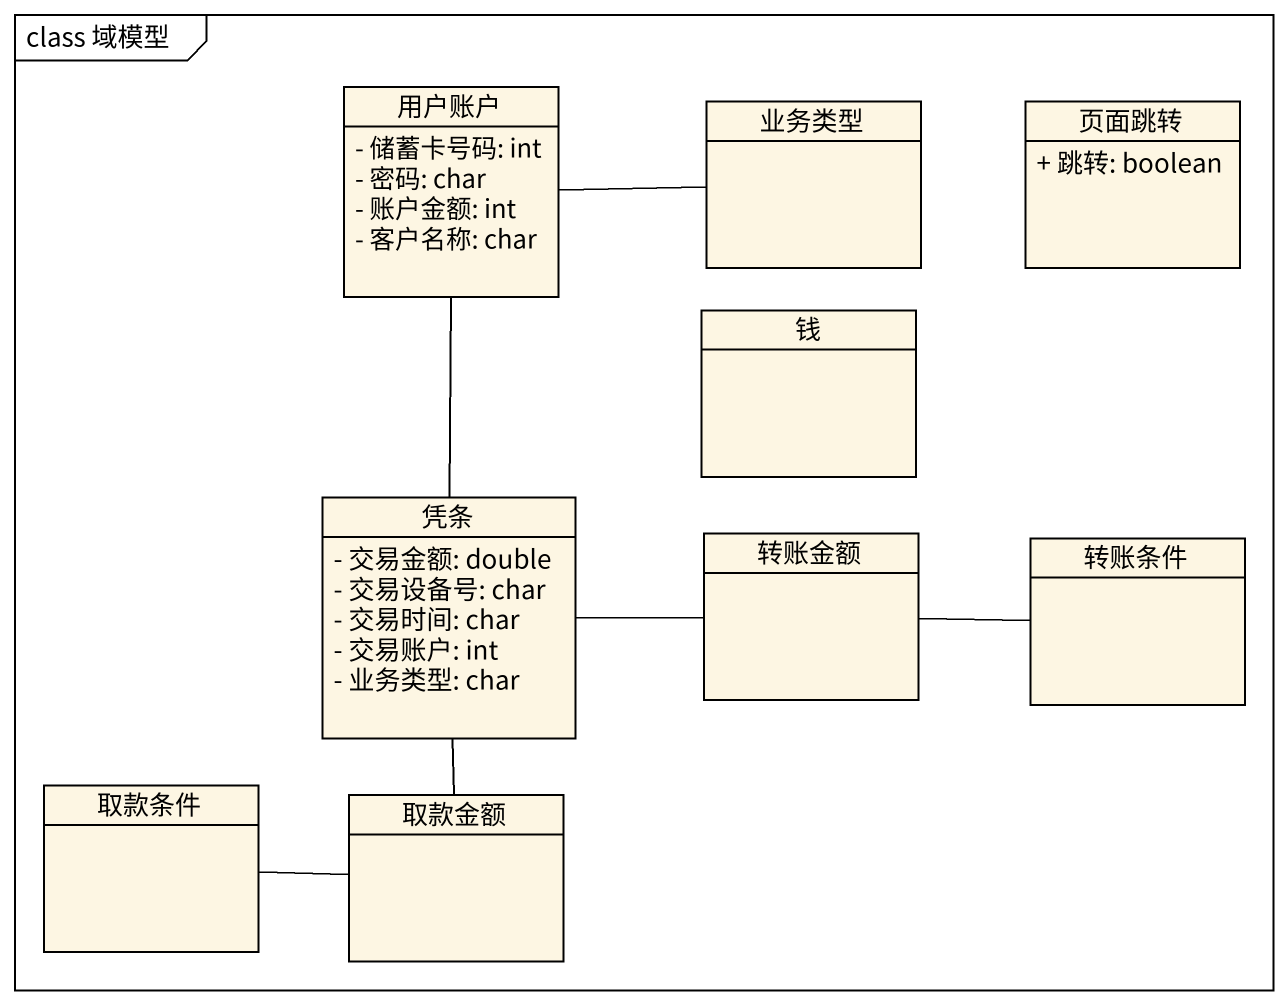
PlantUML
@startuml
mainframe class 域模型
hide circle
hide empty members
skinparam classAttributeIconSize 0
class 用户账户 {
  - 储蓄卡号码: int
  - 密码: char
  - 账户金额: int
  - 客户名称: char
}
class 业务类型
class 页面跳转 {
  + 跳转: boolean
}
class 钱
class 凭条 {
  - 交易金额: double
  - 交易设备号: char
  - 交易时间: char
  - 交易账户: int
  - 业务类型: char
}
class 转账金额
class 转账条件
class 取款条件
class 取款金额
用户账户 -right- 业务类型
用户账户 -- 凭条
凭条 -right- 转账金额
凭条 -- 取款金额
转账金额 -right- 转账条件
取款金额 -left- 取款条件
@enduml
